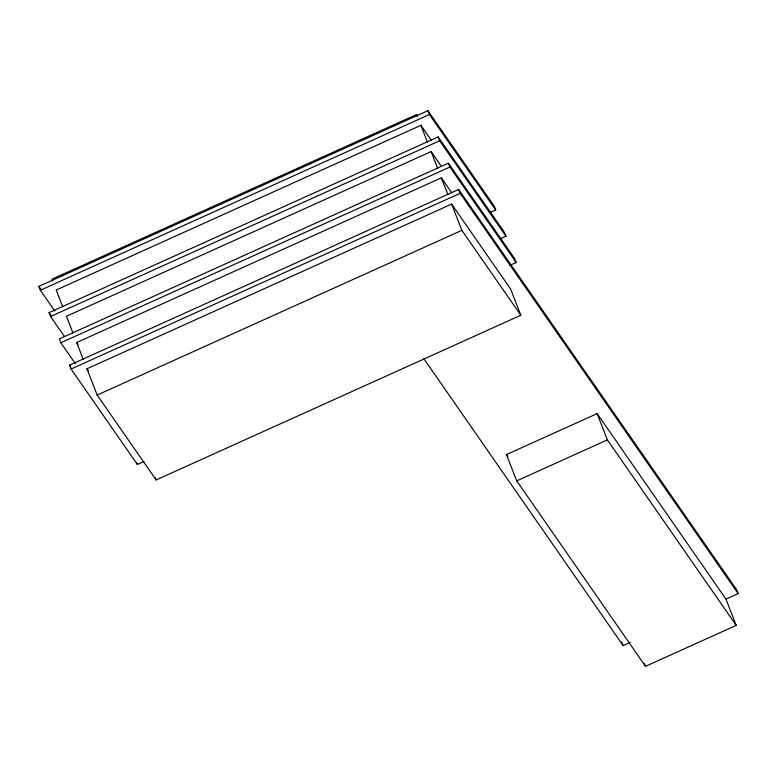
<?xml version="1.0" encoding="UTF-8"?>
<svg xmlns="http://www.w3.org/2000/svg" width="777" height="777" viewBox="0 0 777 777"><rect width="100%" height="100%" fill="white"/><g stroke="black" fill="none" stroke-linecap="round" stroke-linejoin="round"><path stroke-width="1.17" d="M54.856 311.121L40.355 290.239L38.85 286.373L427.913 110.664L494.211 206.119L495.716 209.984L490.19 212.48M40.355 290.239L429.419 114.53L495.716 209.984M431.186 140.122L420.901 125.311L56.206 290.006L62.752 306.808M64.404 336.383L50.592 316.501L49.087 312.636L438.15 136.927L504.448 232.381L505.953 236.247L500.427 238.743M50.592 316.501L439.656 140.792L505.953 236.247M441.423 166.375L431.138 151.573L66.443 316.268L72.999 333.071M509.566 265.501L516.19 262.509L514.685 258.644L448.397 163.189L59.324 338.898L60.829 342.754L75.34 363.636M60.829 342.754L449.902 167.055L516.19 262.509M83.236 359.333L76.68 342.531L441.375 177.836L451.66 192.638M143.998 461.48L137.364 464.471L71.076 369.017L69.571 365.161L458.634 189.452L736.645 589.753L738.15 593.618L725.961 599.116L597.144 413.626L506.458 454.584L516.705 480.846L645.522 666.336L736.207 625.378L725.961 599.116M71.076 369.017L460.139 193.318L738.15 593.618M86.927 368.793L451.622 204.089L510.586 288.995L520.823 315.258L156.128 479.953L97.164 395.056L86.927 368.793L88.296 370.765M97.164 395.056L461.859 230.351L520.823 315.258M516.705 480.846L607.381 439.889L736.207 625.378M423.834 358.663L623.096 645.57L630.205 642.365M506.458 454.584L507.837 456.565M38.85 286.373L40.919 289.355M76.68 342.531L78.059 344.502M49.087 312.636L51.165 315.617M69.571 365.161L70.95 367.142M597.144 413.626L607.381 439.889M644.25 663.053L645.522 666.336M427.913 110.664L429.419 114.53M438.15 136.927L439.656 140.792M448.397 163.189L449.902 167.055M458.634 189.452L460.139 193.318M417.463 116.482L416.686 114.491L51.991 279.196L52.768 281.187M420.901 125.311L427.447 142.113M431.138 151.573L437.694 168.366M441.375 177.836L447.931 194.629M451.622 204.089L461.859 230.351M621.59 641.715L623.096 645.57M155.274 477.768L156.128 479.953M136.616 462.548L137.364 464.471"/></g></svg>
